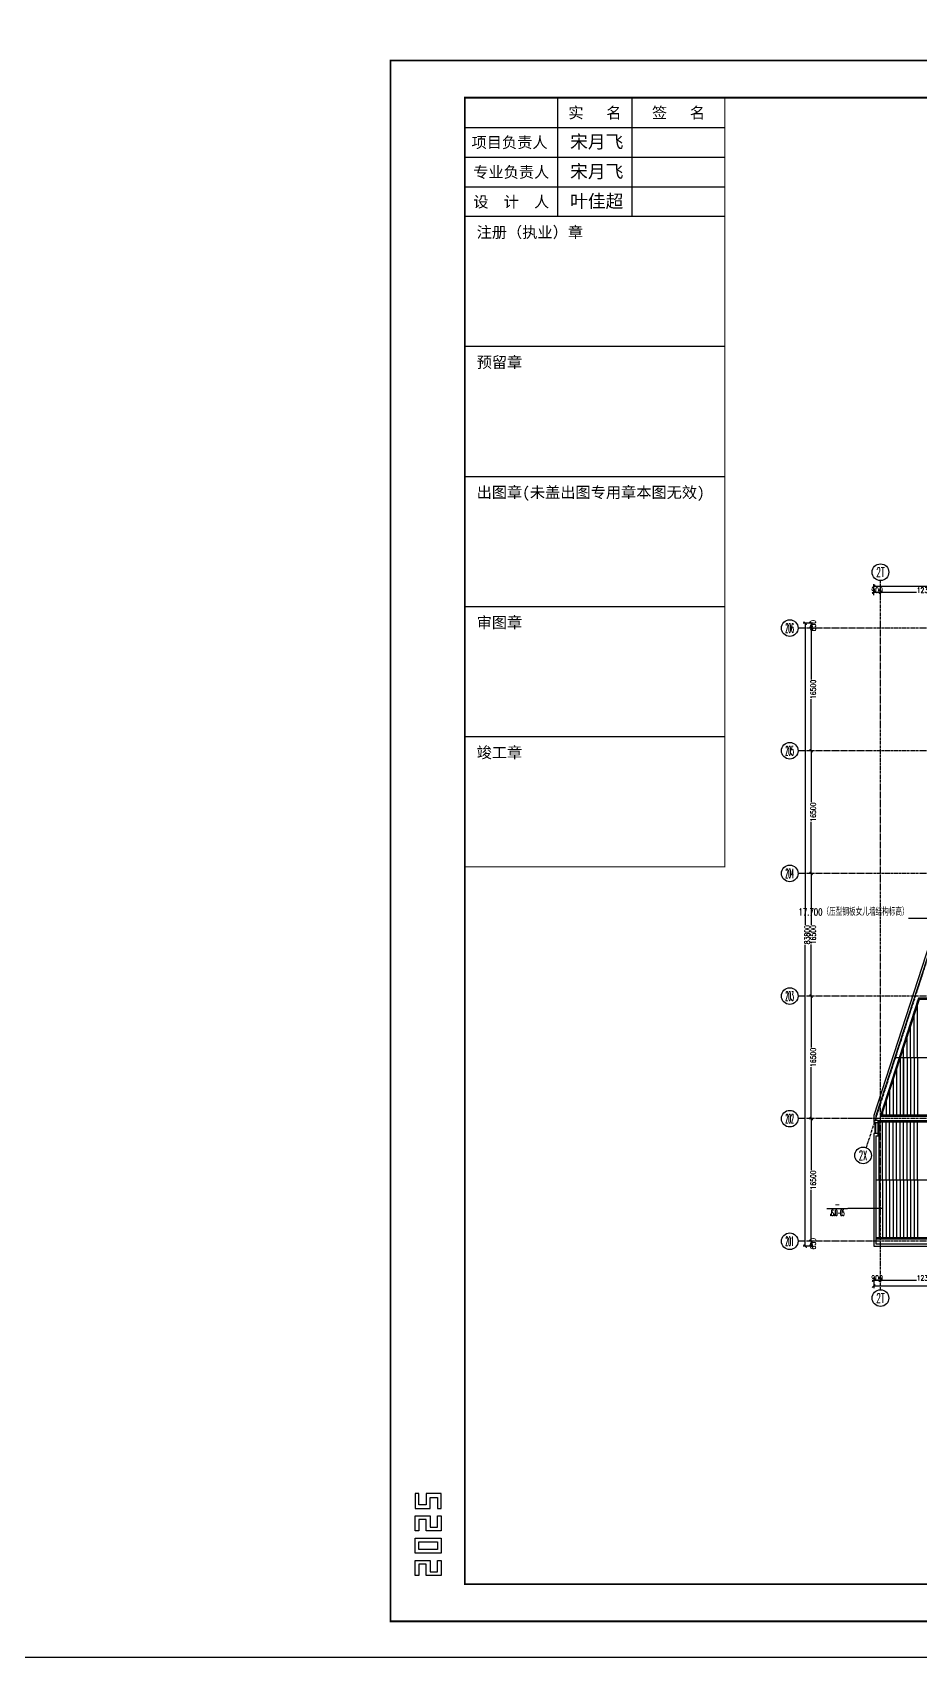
# Model space of a CAD drawing. Extents: x -599358 to 2865263, y -1062760 to 486533.
# Drawn here: x 899959 to 1019328, y -977180 to -758560 of the extents above; entities that cross this region are included whole.
import ezdxf
from ezdxf.enums import TextEntityAlignment as Align

# ---------------------------------------------------------------- set-up
doc = ezdxf.new("R2010")
doc.units = 0
doc.set_wipeout_variables(frame=1)
doc.linetypes.add('CENTER', pattern=[2, 1.25, -0.25, 0.25, -0.25])
doc.linetypes.add('DASH', pattern=[0.35, 0.25, -0.1])
for name, color, linetype in [('0-cxFrame', 155, 'Continuous'), ('3符号', 173, 'Continuous'), ('3索引', 3, 'Continuous'), ('A-AXIS-SYMB', 3, 'Continuous'), ('A-LIN-V', 9, 'Continuous'), ('A-SFCE', 30, 'Continuous'), ('A-WINDOW', 140, 'Continuous'), ('DIM', 173, 'Continuous'), ('DOTE', 1, 'CENTER'), ('qianming', 155, 'Continuous'), ('屋面板111', 6, 'Continuous')]:
    doc.layers.add(name, color=color, linetype=linetype)
doc.layers.add('0-cxText', color=131, linetype='Continuous', lineweight=25)
doc.styles.add('_TCH_AXIS', font='COMPLEX', dxfattribs={"bigfont": 'GBCBIG'})
doc.styles.add('cx_biaoti', font='')
doc.styles.add('cx_tuming', font='simhei.ttf')
doc.styles.add('cx_tuqian1', font='宋体.shx')
doc.styles.add('DHTEXT-1', font='romans.shx', dxfattribs={"width": 0.7, "bigfont": 'chinese.shx'})
doc.styles.add('卓越符号', font='ROMANS.shx', dxfattribs={"width": 0.7, "bigfont": 'CHINESE.shx'})
doc.styles.add('图框宋体', font='', dxfattribs={"width": 0.75})
doc.styles.add('黑体', font='simhei.ttf')
doc.styles.get('cx_biaoti').set_extended_font_data('SimSun')
doc.styles.get('图框宋体').set_extended_font_data('SimSun')
doc.dimstyles.new('ZN280', dxfattribs={"dimscale": 280, "dimtxt": 2.5, "dimasz": 1.5, "dimexe": 1, "dimexo": 2, "dimgap": 0.9, "dimtad": 1, "dimdec": 0, "dimdsep": 46, "dimtxsty": 'DHTEXT-1', "dimblk": 'ARCHTICK', "dimcen": 2.5, "dimclrd": 173, "dimclre": 173, "dimclrt": 7, "dimazin": 2, "dimtfac": 1, "dimtdec": 0, "dimtix": 1, "dimtmove": 2, "dimatfit": 3, "dimfxl": 0, "dimarcsym": 0})

# ---------------------------------------------------------------- blocks, each defined once
blk = doc.blocks.new('*U612')
at = {"ltscale": 10}
blk.add_line((3.48, 0), (-6.85, 0), dxfattribs=at)
blk.add_lwpolyline([(3, 3), (0, 0), (-3, 3), (13.45, 3)])
at = {"color": 0, "style": '卓越符号', "width": 0.7, "flags": 8}
blk.add_attdef('±0.000', text='', height=3.5, dxfattribs=at).set_placement((13.45, 4.35), align=Align.RIGHT)
blk = doc.blocks.new('_ArchTick')
at = {"color": 0, "linetype": 'ByBlock', "const_width": 0.4}
blk.add_lwpolyline([(-0.5, -0.5), (0.5, 0.5)], dxfattribs=at)
blk = doc.blocks.new('*D1213')
at = {"layer": 'Defpoints', "color": 0, "ltscale": 2800, "transparency": 16777216}
for p in [(1004744, -921838), (1005566, -921188), (1005566, -921838)]:
    blk.add_point(p, dxfattribs=at)
at = {"layer": 'DIM', "color": 173, "linetype": 'ByBlock', "lineweight": -2, "ltscale": 2800, "transparency": 16777216}
for p, q in [((1005006, -921188), (1004464, -921188)), ((1005006, -921838), (1004464, -921838)), ((1004744, -921188), (1004744, -921838))]:
    blk.add_line(p, q, dxfattribs=at)
at = {"layer": 'DIM', "color": 173, "lineweight": -2, "ltscale": 2800, "transparency": 16777216, "xscale": 420, "yscale": 420, "zscale": 420}
for p, rotation in [((1004744, -921188), 90), ((1004744, -921838), 270)]:
    blk.add_blockref('_ArchTick', p, dxfattribs=dict(at, rotation=rotation))
at = {"layer": 'DIM', "color": 7, "ltscale": 2800, "transparency": 16777216, "insert": (1005019, -921513), "char_height": 700, "attachment_point": 5, "rotation": 90, "style": 'DHTEXT-1'}
blk.add_mtext('650', dxfattribs=at)
blk = doc.blocks.new('*D1214')
at = {"layer": 'Defpoints', "color": 0, "ltscale": 2800, "transparency": 16777216}
for p in [(1005566, -904688), (1004744, -921188), (1005566, -921188)]:
    blk.add_point(p, dxfattribs=at)
at = {"layer": 'DIM', "color": 173, "linetype": 'ByBlock', "lineweight": -2, "ltscale": 2800, "transparency": 16777216}
for p, q in [((1005006, -904688), (1004464, -904688)), ((1004744, -904688), (1004744, -911624)), ((1004744, -921188), (1004744, -914252)), ((1005006, -921188), (1004464, -921188))]:
    blk.add_line(p, q, dxfattribs=at)
at = {"layer": 'DIM', "color": 173, "lineweight": -2, "ltscale": 2800, "transparency": 16777216, "xscale": 420, "yscale": 420, "zscale": 420}
for p, rotation in [((1004744, -904688), 90), ((1004744, -921188), 270)]:
    blk.add_blockref('_ArchTick', p, dxfattribs=dict(at, rotation=rotation))
at = {"layer": 'DIM', "color": 7, "ltscale": 2800, "transparency": 16777216, "insert": (1005019, -912938), "char_height": 700, "attachment_point": 5, "rotation": 90, "style": 'DHTEXT-1'}
blk.add_mtext('16500', dxfattribs=at)
blk = doc.blocks.new('*D1215')
at = {"layer": 'Defpoints', "color": 0, "ltscale": 2800, "transparency": 16777216}
for p in [(1005566, -888188), (1004744, -904688), (1005566, -904688)]:
    blk.add_point(p, dxfattribs=at)
at = {"layer": 'DIM', "color": 173, "linetype": 'ByBlock', "lineweight": -2, "ltscale": 2800, "transparency": 16777216}
for p, q in [((1005006, -888188), (1004464, -888188)), ((1004744, -888188), (1004744, -895124)), ((1004744, -904688), (1004744, -897752)), ((1005006, -904688), (1004464, -904688))]:
    blk.add_line(p, q, dxfattribs=at)
at = {"layer": 'DIM', "color": 173, "lineweight": -2, "ltscale": 2800, "transparency": 16777216, "xscale": 420, "yscale": 420, "zscale": 420}
for p, rotation in [((1004744, -888188), 90), ((1004744, -904688), 270)]:
    blk.add_blockref('_ArchTick', p, dxfattribs=dict(at, rotation=rotation))
at = {"layer": 'DIM', "color": 7, "ltscale": 2800, "transparency": 16777216, "insert": (1005019, -896438), "char_height": 700, "attachment_point": 5, "rotation": 90, "style": 'DHTEXT-1'}
blk.add_mtext('16500', dxfattribs=at)
blk = doc.blocks.new('*D1216')
at = {"layer": 'Defpoints', "color": 0, "ltscale": 2800, "transparency": 16777216}
for p in [(1005566, -871688), (1004744, -888188), (1005566, -888188)]:
    blk.add_point(p, dxfattribs=at)
at = {"layer": 'DIM', "color": 173, "linetype": 'ByBlock', "lineweight": -2, "ltscale": 2800, "transparency": 16777216}
for p, q in [((1005006, -871688), (1004464, -871688)), ((1004744, -871688), (1004744, -878624)), ((1004744, -888188), (1004744, -881252)), ((1005006, -888188), (1004464, -888188))]:
    blk.add_line(p, q, dxfattribs=at)
at = {"layer": 'DIM', "color": 173, "lineweight": -2, "ltscale": 2800, "transparency": 16777216, "xscale": 420, "yscale": 420, "zscale": 420}
for p, rotation in [((1004744, -871688), 90), ((1004744, -888188), 270)]:
    blk.add_blockref('_ArchTick', p, dxfattribs=dict(at, rotation=rotation))
at = {"layer": 'DIM', "color": 7, "ltscale": 2800, "transparency": 16777216, "insert": (1005019, -879938), "char_height": 700, "attachment_point": 5, "rotation": 90, "style": 'DHTEXT-1'}
blk.add_mtext('16500', dxfattribs=at)
blk = doc.blocks.new('*D1217')
at = {"layer": 'Defpoints', "color": 0, "ltscale": 2800, "transparency": 16777216}
for p in [(1005566, -855188), (1004744, -871688), (1005566, -871688)]:
    blk.add_point(p, dxfattribs=at)
at = {"layer": 'DIM', "color": 173, "linetype": 'ByBlock', "lineweight": -2, "ltscale": 2800, "transparency": 16777216}
for p, q in [((1005006, -855188), (1004464, -855188)), ((1004744, -855188), (1004744, -862124)), ((1004744, -871688), (1004744, -864752)), ((1005006, -871688), (1004464, -871688))]:
    blk.add_line(p, q, dxfattribs=at)
at = {"layer": 'DIM', "color": 173, "lineweight": -2, "ltscale": 2800, "transparency": 16777216, "xscale": 420, "yscale": 420, "zscale": 420}
for p, rotation in [((1004744, -855188), 90), ((1004744, -871688), 270)]:
    blk.add_blockref('_ArchTick', p, dxfattribs=dict(at, rotation=rotation))
at = {"layer": 'DIM', "color": 7, "ltscale": 2800, "transparency": 16777216, "insert": (1005019, -863438), "char_height": 700, "attachment_point": 5, "rotation": 90, "style": 'DHTEXT-1'}
blk.add_mtext('16500', dxfattribs=at)
blk = doc.blocks.new('*D1218')
at = {"layer": 'Defpoints', "color": 0, "ltscale": 2800, "transparency": 16777216}
for p in [(1005566, -838688), (1004744, -855188), (1005566, -855188)]:
    blk.add_point(p, dxfattribs=at)
at = {"layer": 'DIM', "color": 173, "linetype": 'ByBlock', "lineweight": -2, "ltscale": 2800, "transparency": 16777216}
for p, q in [((1005006, -838688), (1004464, -838688)), ((1004744, -838688), (1004744, -845624)), ((1004744, -855188), (1004744, -848252)), ((1005006, -855188), (1004464, -855188))]:
    blk.add_line(p, q, dxfattribs=at)
at = {"layer": 'DIM', "color": 173, "lineweight": -2, "ltscale": 2800, "transparency": 16777216, "xscale": 420, "yscale": 420, "zscale": 420}
for p, rotation in [((1004744, -838688), 90), ((1004744, -855188), 270)]:
    blk.add_blockref('_ArchTick', p, dxfattribs=dict(at, rotation=rotation))
at = {"layer": 'DIM', "color": 7, "ltscale": 2800, "transparency": 16777216, "insert": (1005019, -846938), "char_height": 700, "attachment_point": 5, "rotation": 90, "style": 'DHTEXT-1'}
blk.add_mtext('16500', dxfattribs=at)
blk = doc.blocks.new('*D1219')
at = {"layer": 'Defpoints', "color": 0, "ltscale": 2800, "transparency": 16777216}
for p in [(1004744, -838688), (1005566, -838038), (1005566, -838688)]:
    blk.add_point(p, dxfattribs=at)
at = {"layer": 'DIM', "color": 173, "linetype": 'ByBlock', "lineweight": -2, "ltscale": 2800, "transparency": 16777216}
for p, q in [((1005006, -838038), (1004464, -838038)), ((1005006, -838688), (1004464, -838688)), ((1004744, -838038), (1004744, -838688))]:
    blk.add_line(p, q, dxfattribs=at)
at = {"layer": 'DIM', "color": 173, "lineweight": -2, "ltscale": 2800, "transparency": 16777216, "xscale": 420, "yscale": 420, "zscale": 420}
for p, rotation in [((1004744, -838038), 90), ((1004744, -838688), 270)]:
    blk.add_blockref('_ArchTick', p, dxfattribs=dict(at, rotation=rotation))
at = {"layer": 'DIM', "color": 7, "ltscale": 2800, "transparency": 16777216, "insert": (1005019, -838363), "char_height": 700, "attachment_point": 5, "rotation": 90, "style": 'DHTEXT-1'}
blk.add_mtext('650', dxfattribs=at)
blk = doc.blocks.new('*D1220')
at = {"layer": 'Defpoints', "color": 0, "ltscale": 2800, "transparency": 16777216}
for p in [(1013172, -925438), (1014072, -925438), (1014072, -926398)]:
    blk.add_point(p, dxfattribs=at)
at = {"layer": 'DIM', "color": 173, "linetype": 'ByBlock', "lineweight": -2, "ltscale": 2800, "transparency": 16777216}
for p, q in [((1013172, -925998), (1013172, -926678)), ((1013172, -926398), (1014072, -926398)), ((1014072, -925998), (1014072, -926678))]:
    blk.add_line(p, q, dxfattribs=at)
at = {"layer": 'DIM', "color": 173, "lineweight": -2, "ltscale": 2800, "transparency": 16777216, "xscale": 420, "yscale": 420, "zscale": 420, "rotation": 180}
blk.add_blockref('_ArchTick', (1013172, -926398), dxfattribs=at)
at = {"layer": 'DIM', "color": 173, "lineweight": -2, "ltscale": 2800, "transparency": 16777216, "xscale": 420, "yscale": 420, "zscale": 420}
blk.add_blockref('_ArchTick', (1014072, -926398), dxfattribs=at)
at = {"layer": 'DIM', "color": 7, "ltscale": 2800, "transparency": 16777216, "insert": (1013622, -926123), "char_height": 700, "attachment_point": 5, "style": 'DHTEXT-1'}
blk.add_mtext('900', dxfattribs=at)
blk = doc.blocks.new('*D1221')
at = {"layer": 'Defpoints', "color": 0, "ltscale": 2800, "transparency": 16777216}
for p in [(1014072, -925438), (1026372, -925438), (1026372, -926398)]:
    blk.add_point(p, dxfattribs=at)
at = {"layer": 'DIM', "color": 173, "linetype": 'ByBlock', "lineweight": -2, "ltscale": 2800, "transparency": 16777216}
for p, q in [((1014072, -925998), (1014072, -926678)), ((1014072, -926398), (1018909, -926398)), ((1026372, -926398), (1021536, -926398)), ((1026372, -925998), (1026372, -926678))]:
    blk.add_line(p, q, dxfattribs=at)
at = {"layer": 'DIM', "color": 173, "lineweight": -2, "ltscale": 2800, "transparency": 16777216, "xscale": 420, "yscale": 420, "zscale": 420, "rotation": 180}
blk.add_blockref('_ArchTick', (1014072, -926398), dxfattribs=at)
at = {"layer": 'DIM', "color": 173, "lineweight": -2, "ltscale": 2800, "transparency": 16777216, "xscale": 420, "yscale": 420, "zscale": 420}
blk.add_blockref('_ArchTick', (1026372, -926398), dxfattribs=at)
at = {"layer": 'DIM', "color": 7, "ltscale": 2800, "transparency": 16777216, "insert": (1020222, -926123), "char_height": 700, "attachment_point": 5, "style": 'DHTEXT-1'}
blk.add_mtext('12300', dxfattribs=at)
blk = doc.blocks.new('*D1246')
at = {"layer": 'Defpoints', "color": 0, "ltscale": 2800, "transparency": 16777216}
for p in [(1013172, -925538), (1171172, -925538), (1171172, -927198)]:
    blk.add_point(p, dxfattribs=at)
at = {"layer": 'DIM', "color": 173, "linetype": 'ByBlock', "lineweight": -2, "ltscale": 2800, "transparency": 16777216}
for p, q in [((1013172, -926098), (1013172, -927478)), ((1171172, -926098), (1171172, -927478)), ((1013172, -927198), (1090625, -927198)), ((1171172, -927198), (1093719, -927198))]:
    blk.add_line(p, q, dxfattribs=at)
at = {"layer": 'DIM', "color": 173, "lineweight": -2, "ltscale": 2800, "transparency": 16777216, "xscale": 420, "yscale": 420, "zscale": 420, "rotation": 180}
blk.add_blockref('_ArchTick', (1013172, -927198), dxfattribs=at)
at = {"layer": 'DIM', "color": 173, "lineweight": -2, "ltscale": 2800, "transparency": 16777216, "xscale": 420, "yscale": 420, "zscale": 420}
blk.add_blockref('_ArchTick', (1171172, -927198), dxfattribs=at)
at = {"layer": 'DIM', "color": 7, "ltscale": 2800, "transparency": 16777216, "insert": (1092172, -926923), "char_height": 700, "attachment_point": 5, "style": 'DHTEXT-1'}
blk.add_mtext('158000', dxfattribs=at)
blk = doc.blocks.new('*D1247')
at = {"layer": 'Defpoints', "color": 0, "ltscale": 2800, "transparency": 16777216}
for p in [(1013172, -834828), (1014072, -833868), (1014072, -834828)]:
    blk.add_point(p, dxfattribs=at)
at = {"layer": 'DIM', "color": 173, "linetype": 'ByBlock', "lineweight": -2, "ltscale": 2800, "transparency": 16777216}
for p, q in [((1013172, -834268), (1013172, -833588)), ((1013172, -833868), (1014072, -833868)), ((1014072, -834268), (1014072, -833588))]:
    blk.add_line(p, q, dxfattribs=at)
at = {"layer": 'DIM', "color": 173, "lineweight": -2, "ltscale": 2800, "transparency": 16777216, "xscale": 420, "yscale": 420, "zscale": 420, "rotation": 180}
blk.add_blockref('_ArchTick', (1013172, -833868), dxfattribs=at)
at = {"layer": 'DIM', "color": 173, "lineweight": -2, "ltscale": 2800, "transparency": 16777216, "xscale": 420, "yscale": 420, "zscale": 420}
blk.add_blockref('_ArchTick', (1014072, -833868), dxfattribs=at)
at = {"layer": 'DIM', "color": 7, "ltscale": 2800, "transparency": 16777216, "insert": (1013622, -833593), "char_height": 700, "attachment_point": 5, "style": 'DHTEXT-1'}
blk.add_mtext('900', dxfattribs=at)
blk = doc.blocks.new('*D1248')
at = {"layer": 'Defpoints', "color": 0, "ltscale": 2800, "transparency": 16777216}
for p in [(1014072, -834828), (1026372, -833868), (1026372, -834828)]:
    blk.add_point(p, dxfattribs=at)
at = {"layer": 'DIM', "color": 173, "linetype": 'ByBlock', "lineweight": -2, "ltscale": 2800, "transparency": 16777216}
for p, q in [((1014072, -834268), (1014072, -833588)), ((1014072, -833868), (1018909, -833868)), ((1026372, -833868), (1021536, -833868)), ((1026372, -834268), (1026372, -833588))]:
    blk.add_line(p, q, dxfattribs=at)
at = {"layer": 'DIM', "color": 173, "lineweight": -2, "ltscale": 2800, "transparency": 16777216, "xscale": 420, "yscale": 420, "zscale": 420, "rotation": 180}
blk.add_blockref('_ArchTick', (1014072, -833868), dxfattribs=at)
at = {"layer": 'DIM', "color": 173, "lineweight": -2, "ltscale": 2800, "transparency": 16777216, "xscale": 420, "yscale": 420, "zscale": 420}
blk.add_blockref('_ArchTick', (1026372, -833868), dxfattribs=at)
at = {"layer": 'DIM', "color": 7, "ltscale": 2800, "transparency": 16777216, "insert": (1020222, -833593), "char_height": 700, "attachment_point": 5, "style": 'DHTEXT-1'}
blk.add_mtext('12300', dxfattribs=at)
blk = doc.blocks.new('*D1266')
at = {"layer": 'Defpoints', "color": 0, "ltscale": 2800, "transparency": 16777216}
for p in [(1013172, -834728), (1171172, -833068), (1171172, -834728)]:
    blk.add_point(p, dxfattribs=at)
at = {"layer": 'DIM', "color": 173, "linetype": 'ByBlock', "lineweight": -2, "ltscale": 2800, "transparency": 16777216}
for p, q in [((1013172, -834168), (1013172, -832788)), ((1171172, -834168), (1171172, -832788)), ((1013172, -833068), (1090625, -833068)), ((1171172, -833068), (1093719, -833068))]:
    blk.add_line(p, q, dxfattribs=at)
at = {"layer": 'DIM', "color": 173, "lineweight": -2, "ltscale": 2800, "transparency": 16777216, "xscale": 420, "yscale": 420, "zscale": 420, "rotation": 180}
blk.add_blockref('_ArchTick', (1013172, -833068), dxfattribs=at)
at = {"layer": 'DIM', "color": 173, "lineweight": -2, "ltscale": 2800, "transparency": 16777216, "xscale": 420, "yscale": 420, "zscale": 420}
blk.add_blockref('_ArchTick', (1171172, -833068), dxfattribs=at)
at = {"layer": 'DIM', "color": 7, "ltscale": 2800, "transparency": 16777216, "insert": (1092172, -832793), "char_height": 700, "attachment_point": 5, "style": 'DHTEXT-1'}
blk.add_mtext('158000', dxfattribs=at)
blk = doc.blocks.new('*D1268')
at = {"layer": 'Defpoints', "color": 0, "ltscale": 2800, "transparency": 16777216}
for p in [(1005466, -838038), (1003944, -921838), (1005466, -921838)]:
    blk.add_point(p, dxfattribs=at)
at = {"layer": 'DIM', "color": 173, "linetype": 'ByBlock', "lineweight": -2, "ltscale": 2800, "transparency": 16777216}
for p, q in [((1004906, -838038), (1003664, -838038)), ((1003944, -838038), (1003944, -878589)), ((1003944, -921838), (1003944, -881287)), ((1004906, -921838), (1003664, -921838))]:
    blk.add_line(p, q, dxfattribs=at)
at = {"layer": 'DIM', "color": 173, "lineweight": -2, "ltscale": 2800, "transparency": 16777216, "xscale": 420, "yscale": 420, "zscale": 420}
for p, rotation in [((1003944, -838038), 90), ((1003944, -921838), 270)]:
    blk.add_blockref('_ArchTick', p, dxfattribs=dict(at, rotation=rotation))
at = {"layer": 'DIM', "color": 7, "ltscale": 2800, "transparency": 16777216, "insert": (1004219, -879938), "char_height": 700, "attachment_point": 5, "rotation": 90, "style": 'DHTEXT-1'}
blk.add_mtext('83800', dxfattribs=at)
blk = doc.blocks.new('卓越-轴号')
blk.add_circle((0, 0), 4)
at = {"color": 0, "style": '_TCH_AXIS', "width": 1.041667, "flags": 8}
blk.add_attdef('A', text='', height=4.48, dxfattribs=at).set_placement((-2, -2.24), (2, -2.24), align=Align.FIT)
blk = doc.blocks.new('卓越-指向索引')
blk.add_wipeout([(0, 5), (-0.52, 4.97), (-1.04, 4.89), (-1.55, 4.76), (-2.03, 4.57), (-2.5, 4.33), (-2.94, 4.05), (-3.35, 3.72), (-3.72, 3.35), (-4.05, 2.94), (-4.33, 2.5), (-4.57, 2.03), (-4.76, 1.55), (-4.89, 1.04), (-4.97, 0.52), (-5, 0), (-4.97, -0.52), (-4.89, -1.04), (-4.76, -1.55), (-4.57, -2.03), (-4.33, -2.5), (-4.05, -2.94), (-3.72, -3.35), (-3.35, -3.72), (-2.94, -4.05), (-2.5, -4.33), (-2.03, -4.57), (-1.55, -4.76), (-1.04, -4.89), (-0.52, -4.97), (0, -5), (0.52, -4.97), (1.04, -4.89), (1.55, -4.76), (2.03, -4.57), (2.5, -4.33), (2.94, -4.05), (3.35, -3.72), (3.72, -3.35), (4.05, -2.94), (4.33, -2.5), (4.57, -2.03), (4.76, -1.55), (4.89, -1.04), (4.97, -0.52), (5, 0), (4.97, 0.52), (4.89, 1.04), (4.76, 1.55), (4.57, 2.03), (4.33, 2.5), (4.05, 2.94), (3.72, 3.35), (3.35, 3.72), (2.94, 4.05), (2.5, 4.33), (2.03, 4.57), (1.55, 4.76), (1.04, 4.89), (0.52, 4.97)])
blk.add_line((-5, 0), (5, 0))
at = {"color": 0, "style": '卓越符号', "width": 0.7, "flags": 8}
blk.add_attdef('索引编号', text='', height=3, dxfattribs=at).set_placement((0, 0.37), align=Align.CENTER)
at = {"color": 0, "style": '卓越符号', "width": 0.892319, "flags": 8}
blk.add_attdef('图号', text='', height=3, dxfattribs=at).set_placement((-3.41, -3.6), (3.41, -3.6), align=Align.FIT)
blk = doc.blocks.new('zjcx_lan_xinxi(Dragon)')
for p, q in [((7000, -3200), (0, -3200)), ((7000, -6700), (0, -6700)), ((7000, -10200), (0, -10200)), ((7000, -13700), (0, -13700)), ((7000, -17200), (0, -17200))]:
    blk.add_line(p, q)
at = {"const_width": 25}
blk.add_lwpolyline([(0, -20700), (7000, -20700), (7000, 0), (0, 0)], close=True, dxfattribs=at)
for points in [[(2500, -3200), (2500, 0)], [(4500, -3200), (4500, 0)], [(0, -800), (7000, -800)], [(0, -1600), (7000, -1600)], [(0, -2400), (7000, -2400)]]:
    blk.add_lwpolyline(points)
for points in [[(7000, -3200), (7000, 0)], [(0, -3200), (7000, -3200)], [(0, -20700), (7000, -20700), (7000, -3200)], [(0, -20700), (7000, -20700)]]:
    blk.add_lwpolyline(points, dxfattribs=at)
at = {"style": '图框宋体'}
for s, p in [('实   名', (3500, -400)), ('签   名', (5750, -400)), ('项目负责人', (1204, -1200)), ('专业负责人', (1250, -2000)), ('设  计  人', (1250, -2800))]:
    blk.add_text(s, height=300, dxfattribs=at).set_placement(p, align=Align.MIDDLE)
for s, p in [('注册（执业）章', (318, -3771)), ('预留章', (318, -7271)), ('出图章(未盖出图专用章本图无效)', (318, -10771)), ('审图章', (318, -14271)), ('竣工章', (318, -17771))]:
    blk.add_text(s, height=300, dxfattribs=at).set_placement(p)
blk = doc.blocks.new('T-信息(Dragon)')
at = {"layer": '0-cxFrame'}
blk.add_blockref('zjcx_lan_xinxi(Dragon)', (0, 0), dxfattribs=at)
at = {"layer": 'qianming', "color": 3, "style": 'cx_biaoti'}
for s, p in [('宋月飞', (3550, -1186)), ('宋月飞', (3550, -1986)), ('叶佳超', (3550, -2786))]:
    blk.add_text(s, height=350, dxfattribs=at).set_placement(p, align=Align.MIDDLE_CENTER)
blk = doc.blocks.new('TK22.A2 L(Dragon)')
at = {"layer": '0-cxFrame', "color": 7, "const_width": 0.5}
blk.add_lwpolyline([(0, 0), (-594, 0), (-594, 420), (0, 420)], close=True, dxfattribs=at)
at = {"layer": '0-cxFrame', "const_width": 0.5}
blk.add_lwpolyline([(-80, 10), (-574, 10), (-574, 410), (-80, 410)], close=True, dxfattribs=at)
at = {"layer": 'Defpoints', "color": 2}
for points in [[(-586.37, 34.37), (-587.37, 34.37), (-587.37, 30.37), (-583.37, 30.37), (-583.37, 33.37), (-581.37, 33.37), (-581.37, 30.37), (-580.37, 30.37), (-580.37, 34.37), (-584.37, 34.37), (-584.37, 31.37), (-586.37, 31.37), (-586.37, 34.37)], [(-586.37, 24.37), (-587.37, 24.37), (-587.37, 28.37), (-583.37, 28.37), (-583.37, 25.37), (-581.37, 25.37), (-581.37, 28.37), (-580.37, 28.37), (-580.37, 24.37), (-584.37, 24.37), (-584.37, 27.37), (-586.37, 27.37), (-586.37, 24.37)], [(-586.37, 12.37), (-587.37, 12.37), (-587.37, 16.37), (-583.37, 16.37), (-583.37, 13.37), (-581.37, 13.37), (-581.37, 16.37), (-580.37, 16.37), (-580.37, 12.37), (-584.37, 12.37), (-584.37, 15.37), (-586.37, 15.37), (-586.37, 12.37)]]:
    blk.add_lwpolyline(points, dxfattribs=at)
for points in [[(-587.37, 18.37), (-587.37, 22.37), (-580.37, 22.37), (-580.37, 18.37)], [(-586.37, 19.37), (-586.37, 21.37), (-581.37, 21.37), (-581.37, 19.37)]]:
    blk.add_lwpolyline(points, close=True, dxfattribs=at)
at = {"layer": '0-cxFrame', "xscale": 0.01, "yscale": 0.01, "zscale": 0.01}
blk.add_blockref('T-信息(Dragon)', (-574, 410), dxfattribs=at)
at = {"style": '黑体', "flags": 4}
blk.add_attdef('图幅', text='', height=3.3, dxfattribs=at).set_placement((-40, 3), align=Align.RIGHT)
at = {"layer": '0-cxText', "flags": 4}
for tag, height, style, p in [('建设单位', 3.5, 'cx_tuming', (-45, 240)), ('项目名称', 3.5, 'cx_tuming', (-45, 210)), ('子项名称', 3.5, 'cx_tuming', (-45, 180)), ('工程编号', 3.3, 'cx_tuqian1', (-35, 165)), ('图名1', 3.5, 'cx_tuming', (-45, 87)), ('图名2', 3.5, 'cx_tuming', (-45, 79)), ('图名3', 3.5, 'cx_tuming', (-45, 71)), ('出图日期', 3.3, 'cx_tuqian1', (-39, 60)), ('专业', 3.3, 'cx_tuqian1', (-55, 52)), ('图号', 3.3, 'cx_tuqian1', (-55, 44)), ('版次', 3.3, 'cx_tuqian1', (-20, 44))]:
    blk.add_attdef(tag, text='', height=height, dxfattribs=dict(at, style=style)).set_placement(p, align=Align.MIDDLE)
at = {"layer": 'Defpoints', "color": 6, "flags": 4}
for tag, height, style, p in [('tufu', 3.3, '黑体', (-12, 12)), ('dwfname', 4, 'cx_tuqian1', (-80, 3))]:
    blk.add_attdef(tag, text='', height=height, dxfattribs=dict(at, style=style)).set_placement(p, align=Align.RIGHT)

msp = doc.modelspace()

# ---------------------------------------------------------------- linework, layer by layer
at = {"layer": '3索引'}
msp.add_lwpolyline([(1012580.1, -916765.1), (1010737.7, -916765.1), (1008255.4, -916765.1)], dxfattribs=at)
at = {"layer": '3索引', "linetype": 'DASH', "ltscale": 1400, "const_width": 140}
msp.add_lwpolyline([(1012580.1, -916779.6), (1014247.9, -916779.6), (1014247.9, -916750.5), (1012580.1, -916750.5)], close=True, dxfattribs=at)
at = {"layer": 'A-AXIS-SYMB'}
msp.add_line((1012196.6, -904687.9), (1009703.2, -904687.9), dxfattribs=at)
at = {"layer": 'A-LIN-V'}
msp.add_line((1019285, -888637.9), (1014224.6, -904237.9), dxfattribs=at)
for points in [[(1170872.4, -888637.9), (1019285, -888637.9)], [(1170872.4, -904237.9), (1014224.6, -904237.9)], [(1170872.4, -905137.9), (1013772.4, -905137.9)], [(1170872.4, -920737.9), (1013472.4, -920737.9)]]:
    msp.add_lwpolyline(points, dxfattribs=at)
at = {"layer": 'A-SFCE'}
for p, q in [((1034865.6, -838337.9), (1013472.4, -904287.9)), ((1013472.4, -904287.9), (1013472.4, -904887.9)), ((1013472.4, -904887.9), (1013772.4, -904887.9)), ((1013772.4, -906987.9), (1013772.4, -904887.9)), ((1013172.4, -905187.9), (1013772.4, -905187.9)), ((1013472.4, -906687.9), (1013472.4, -905187.9)), ((1013472.4, -906987.9), (1013772.4, -906987.9)), ((1013472.4, -906987.9), (1013472.4, -921537.9)), ((1013472.4, -921537.9), (1170872.4, -921537.9))]:
    msp.add_line(p, q, dxfattribs=at)
for points in [[(1013772.4, -906687.9), (1013172.4, -906687.9), (1013172.4, -921837.9), (1171172.4, -921837.9), (1171172.4, -921837.9), (1171172.4, -838037.9), (1034647.5, -838037.9), (1013172.4, -904240.4), (1013172.4, -905187.9)], [(1016018.8, -896437.9), (1170872.4, -896437.9)], [(1013472.4, -912937.9), (1170872.4, -912937.9)]]:
    msp.add_lwpolyline(points, dxfattribs=at)
at = {"layer": 'A-WINDOW'}
for p, q in [((1013372.4, -906687.5), (1013375.6, -905187.9)), ((1013405.4, -906687.7), (1013408.6, -905187.9)), ((1013439.4, -906687.8), (1013442.6, -905187.9))]:
    msp.add_line(p, q, dxfattribs=at)
at = {"layer": 'DOTE', "ltscale": 280}
for p, q in [((1014072.4, -927706.6), (1014072.4, -832287.9)), ((1179276.6, -838687.9), (1002976.6, -838687.9)), ((1179276.6, -855187.9), (1002976.6, -855187.9)), ((1179276.6, -871687.9), (1002976.6, -871687.9)), ((1179276.6, -888187.9), (1002976.6, -888187.9)), ((1179276.6, -904687.9), (1002976.6, -904687.9)), ((1179276.6, -921187.9), (1002976.6, -921187.9))]:
    msp.add_line(p, q, dxfattribs=at)
msp.add_lwpolyline([(1012173.9, -908598.3), (1039871.6, -823233.3)], dxfattribs=at)
at = {"layer": '屋面板111', "ltscale": 2500}
for p, q in [((1019175.9, -888487.9), (1014018.2, -904387.9)), ((1019062.4, -896437.9), (1019062.4, -888837.7)), ((1018122.4, -896437.9), (1018122.4, -891735.5)), ((1018592.4, -896437.9), (1018592.4, -890286.6)), ((1017652.4, -896437.9), (1017652.4, -893184.4)), ((1016712.4, -896082.2), (1016712.4, -904387.9)), ((1017182.4, -904387.9), (1017182.4, -894957.4)), ((1016242.4, -897531.1), (1016242.4, -904387.9)), ((1016712.4, -896437.9), (1016712.4, -896406.3)), ((1017182.4, -896437.9), (1017182.4, -904387.9)), ((1017652.4, -896437.9), (1017652.4, -904387.9)), ((1018122.4, -896437.9), (1018122.4, -904387.9)), ((1018592.4, -896437.9), (1018592.4, -904387.9)), ((1019062.4, -896437.9), (1019062.4, -904387.9)), ((1015302.4, -900428.9), (1015302.4, -904387.9)), ((1015772.4, -898980), (1015772.4, -904387.9)), ((1014832.4, -901877.8), (1014832.4, -904387.9)), ((1013892.4, -912937.9), (1013892.4, -904987.9)), ((1014362.4, -903326.7), (1014362.4, -904387.9)), ((1014362.4, -912937.9), (1014362.4, -904987.9)), ((1014832.4, -912937.9), (1014832.4, -904987.9)), ((1015302.4, -912937.9), (1015302.4, -904987.9)), ((1015772.4, -912937.9), (1015772.4, -904987.9)), ((1016242.4, -912937.9), (1016242.4, -904987.9)), ((1016712.4, -912937.9), (1016712.4, -904987.9)), ((1017182.4, -912937.9), (1017182.4, -904987.9)), ((1017652.4, -912937.9), (1017652.4, -904987.9)), ((1018122.4, -912937.9), (1018122.4, -904987.9)), ((1018592.4, -912937.9), (1018592.4, -904987.9)), ((1019062.4, -912937.9), (1019062.4, -904987.9)), ((1013892.4, -912937.9), (1013892.4, -920887.9)), ((1014362.4, -912937.9), (1014362.4, -920887.9)), ((1014832.4, -912937.9), (1014832.4, -920887.9)), ((1015302.4, -912937.9), (1015302.4, -920887.9)), ((1015772.4, -912937.9), (1015772.4, -920887.9)), ((1016242.4, -912937.9), (1016242.4, -920887.9)), ((1016712.4, -912937.9), (1016712.4, -920887.9)), ((1017182.4, -912937.9), (1017182.4, -920887.9)), ((1017652.4, -912937.9), (1017652.4, -920887.9)), ((1018122.4, -912937.9), (1018122.4, -920887.9)), ((1018592.4, -912937.9), (1018592.4, -920887.9)), ((1019062.4, -912937.9), (1019062.4, -920887.9))]:
    msp.add_line(p, q, dxfattribs=at)
msp.add_lwpolyline([(-94863.2, -613531.4), (2392855.7, -613531.4), (2392855.7, -977180.1), (-94863.2, -977180.1)], close=True, dxfattribs=at)
for points in [[(1170872.4, -888487.9), (1019175.9, -888487.9)], [(1170872.4, -904987.9), (1013772.4, -904987.9)], [(1170872.4, -904387.9), (1014018.2, -904387.9)], [(1170872.4, -920887.9), (1013472.4, -920887.9)]]:
    msp.add_lwpolyline(points, dxfattribs=at)

# ---------------------------------------------------------------- block references
at = {"layer": '3符号', "color": 7}
ref = msp.add_blockref('卓越-轴号', (1014072.4, -831167.9), dxfattribs=dict(at, xscale=280, yscale=280, zscale=280))
ref.add_attrib('A', '2T', dxfattribs={"layer": '0', "color": 0, "height": 1254.4, "style": '_TCH_AXIS', "width": 0.535714}).set_placement((1013512.4, -831795.1), (1014632.4, -831795.1), align=Align.FIT)
ref = msp.add_blockref('卓越-轴号', (1001856.6, -838687.9), dxfattribs=dict(at, xscale=280, yscale=280, zscale=280))
ref.add_attrib('A', '206', dxfattribs={"layer": '0', "color": 0, "height": 1254.4, "style": '_TCH_AXIS', "width": 0.347222}).set_placement((1001296.6, -839315.1), (1002416.6, -839315.1), align=Align.FIT)
ref = msp.add_blockref('卓越-轴号', (1001856.6, -855187.9), dxfattribs=dict(at, xscale=280, yscale=280, zscale=280))
ref.add_attrib('A', '205', dxfattribs={"layer": '0', "color": 0, "height": 1254.4, "style": '_TCH_AXIS', "width": 0.347222}).set_placement((1001296.6, -855815.1), (1002416.6, -855815.1), align=Align.FIT)
ref = msp.add_blockref('卓越-轴号', (1001856.6, -871687.9), dxfattribs=dict(at, xscale=280, yscale=280, zscale=280))
ref.add_attrib('A', '204', dxfattribs={"layer": '0', "color": 0, "height": 1254.4, "style": '_TCH_AXIS', "width": 0.334821}).set_placement((1001296.6, -872315.1), (1002416.6, -872315.1), align=Align.FIT)
ref = msp.add_blockref('*U612', (1021632.6, -878593.3), dxfattribs=dict(at, xscale=-280, yscale=280, zscale=280))
ref.add_attrib('±0.000', '17.700（压型钢板女儿墙结构标高）', dxfattribs={"layer": '0', "color": 0, "height": 980, "style": '卓越符号', "width": 0.7}).set_placement((1017866.6, -877375.3), align=Align.RIGHT)
ref = msp.add_blockref('卓越-轴号', (1001856.6, -888187.9), dxfattribs=dict(at, xscale=280, yscale=280, zscale=280))
ref.add_attrib('A', '203', dxfattribs={"layer": '0', "color": 0, "height": 1254.4, "style": '_TCH_AXIS', "width": 0.347222}).set_placement((1001296.6, -888815.1), (1002416.6, -888815.1), align=Align.FIT)
ref = msp.add_blockref('卓越-轴号', (1001856.6, -904687.9), dxfattribs=dict(at, xscale=280, yscale=280, zscale=280))
ref.add_attrib('A', '202', dxfattribs={"layer": '0', "color": 0, "height": 1254.4, "style": '_TCH_AXIS', "width": 0.347222}).set_placement((1001296.6, -905315.1), (1002416.6, -905315.1), align=Align.FIT)
ref = msp.add_blockref('卓越-轴号', (1011735.4, -909628.8), dxfattribs=dict(at, xscale=280, yscale=280, zscale=280))
ref.add_attrib('A', '2X', dxfattribs={"layer": '0', "color": 0, "height": 1254.4, "style": '_TCH_AXIS', "width": 0.493421}).set_placement((1011175.4, -910256), (1012295.4, -910256), align=Align.FIT)
ref = msp.add_blockref('卓越-轴号', (1001856.6, -921187.9), dxfattribs=dict(at, xscale=280, yscale=280, zscale=280))
ref.add_attrib('A', '201', dxfattribs={"layer": '0', "color": 0, "height": 1254.4, "style": '_TCH_AXIS', "width": 0.382653}).set_placement((1001296.6, -921815.1), (1002416.6, -921815.1), align=Align.FIT)
ref = msp.add_blockref('卓越-轴号', (1014072.4, -928826.6), dxfattribs=dict(at, xscale=280, yscale=280, zscale=280))
ref.add_attrib('A', '2T', dxfattribs={"layer": '0', "color": 0, "height": 1254.4, "style": '_TCH_AXIS', "width": 0.535714}).set_placement((1013512.4, -929453.8), (1014632.4, -929453.8), align=Align.FIT)

# ---------------------------------------------------------------- dimensions: what is measured, and where the dimension line sits
at = {"layer": 'DIM', "ltscale": 2800}
for base, p1, p2, angle, picture, middle in [((1171172.4, -833067.9), (1013172.4, -834727.9), (1171172.4, -834727.9), 0, '*D1266', (1092172.4, -832792.9)), ((1014072.4, -833867.9), (1013172.4, -834827.9), (1014072.4, -834827.9), 0, '*D1247', (1013622.4, -833592.9)), ((1026372.4, -833867.9), (1014072.4, -834827.9), (1026372.4, -834827.9), 0, '*D1248', (1020222.4, -833592.9)), ((1003944, -921837.9), (1005466.2, -838037.9), (1005466.2, -921837.9), 270, '*D1268', (1004219, -879937.9)), ((1004744, -838687.9), (1005566.2, -838037.9), (1005566.2, -838687.9), 270, '*D1219', (1005019, -838362.9)), ((1004744, -855187.9), (1005566.2, -838687.9), (1005566.2, -855187.9), 270, '*D1218', (1005019, -846937.9)), ((1004744, -871687.9), (1005566.2, -855187.9), (1005566.2, -871687.9), 270, '*D1217', (1005019, -863437.9)), ((1004744, -888187.9), (1005566.2, -871687.9), (1005566.2, -888187.9), 270, '*D1216', (1005019, -879937.9)), ((1004744, -904687.9), (1005566.2, -888187.9), (1005566.2, -904687.9), 270, '*D1215', (1005019, -896437.9)), ((1004744, -921187.9), (1005566.2, -904687.9), (1005566.2, -921187.9), 270, '*D1214', (1005019, -912937.9)), ((1004744, -921837.9), (1005566.2, -921187.9), (1005566.2, -921837.9), 270, '*D1213', (1005019, -921512.9)), ((1014072.4, -926397.9), (1013172.4, -925437.9), (1014072.4, -925437.9), 0, '*D1220', (1013622.4, -926122.9)), ((1171172.4, -927197.9), (1013172.4, -925537.9), (1171172.4, -925537.9), 0, '*D1246', (1092172.4, -926922.9)), ((1026372.4, -926397.9), (1014072.4, -925437.9), (1026372.4, -925437.9), 0, '*D1221', (1020222.4, -926122.9))]:
    dim = msp.add_linear_dim(base=base, p1=p1, p2=p2, angle=angle, dimstyle='ZN280', dxfattribs=at)
    dim.commit()
    dim.dimension.update_dxf_attribs({"geometry": picture, "text_midpoint": middle, "dimtype": 161})

# ---------------------------------------------------------------- next in the draw order: block references
at = {"layer": '3索引', "color": 7}
ref = msp.add_blockref('卓越-指向索引', (1008255.4, -916765.1), dxfattribs=dict(at, xscale=280, yscale=280, zscale=280))
ref.add_attrib('索引编号', '-', dxfattribs={"layer": '0', "color": 0, "height": 840, "style": '卓越符号', "width": 0.7}).set_placement((1008255.4, -916662.8), align=Align.CENTER)
ref.add_attrib('图号', 'JSJD-05', dxfattribs={"layer": '0', "color": 0, "height": 840, "style": '卓越符号', "width": 0.350988}).set_placement((1007301.7, -917773.5), (1009211, -917773.5), align=Align.FIT)

# ---------------------------------------------------------------- next in the draw order: block references
at = {"layer": '0-cxFrame', "xscale": 500, "yscale": 500, "zscale": 500}
msp.add_blockref('TK22.A2 L(Dragon)', (1245141.4, -972321.5), dxfattribs=at)

doc.saveas('drawing.dxf')
